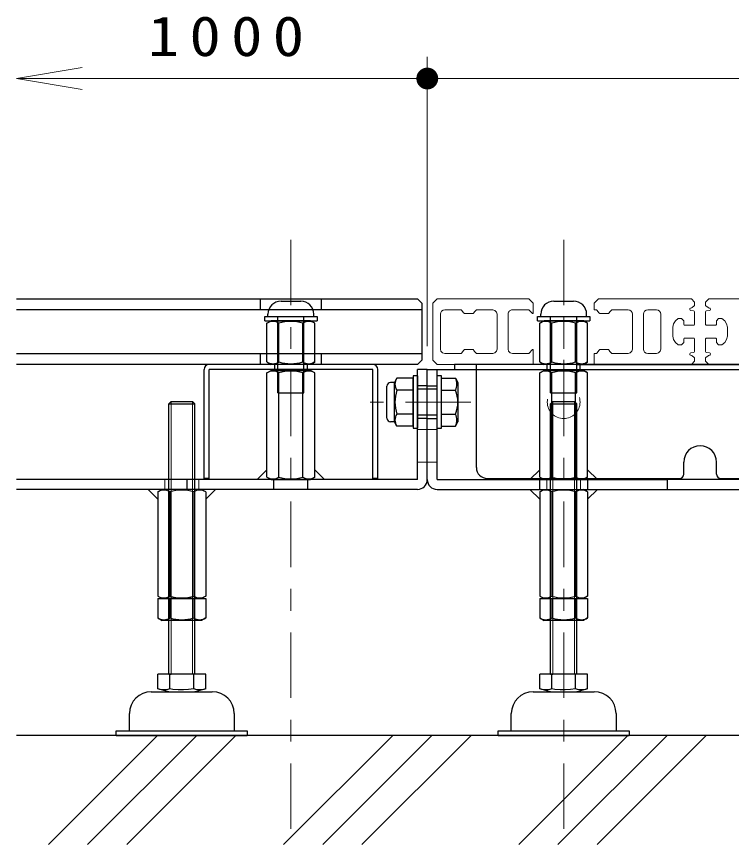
# Model space of a CAD drawing. Units: millimetres on the paper. Extents: x -385 to 0, y -594 to 267.
# Drawn here: x -170.51 to -137.75, y -197.78 to -159.84 of the extents above; entities that cross this region are included whole.
import ezdxf

# ---------------------------------------------------------------- set-up
doc = ezdxf.new("R2010")
doc.units = ezdxf.units.MM
doc.linetypes.add('USER1', pattern=[4.5, 2.5, -2])
doc.linetypes.add('USER2', pattern=[6, 3, -1, 1, -1])
doc.layers.add('1_10', color=7, linetype='Continuous', lineweight=25)
doc.styles.add('ＭＳ ゴシック', font='')
doc.styles.get('ＭＳ ゴシック').set_extended_font_data('MS Gothic')

# ---------------------------------------------------------------- blocks, each defined once
blk = doc.blocks.new('open_arrow')
at = {"color": 0, "linetype": 'Continuous', "lineweight": -2}
blk.add_lwpolyline([(7.5, 1.25), (0, 0), (7.5, -1.25)], dxfattribs=at)
blk = doc.blocks.new('filled_dot')
at = {"color": 0, "linetype": 'Continuous', "lineweight": -2, "const_width": 1.25}
blk.add_lwpolyline([(-0.625, 0, 1), (0.625, 0, 1)], format="xyb", close=True, dxfattribs=at)

msp = doc.modelspace()

# ---------------------------------------------------------------- linework, layer by layer
at = {"layer": '1_10', "lineweight": 13}
for p, q in [((-151.687, -174.954), (-151.687, -161.684)), ((-170.507, -162.684), (-151.687, -162.684)), ((-151.687, -162.684), (-51.687, -162.684)), ((-169.047, -197.784), (-164.047, -192.784)), ((-167.251, -197.784), (-162.251, -192.784)), ((-165.455, -197.784), (-160.455, -192.784)), ((-158.271, -197.784), (-153.271, -192.784)), ((-156.475, -197.784), (-151.475, -192.784)), ((-154.679, -197.784), (-149.679, -192.784)), ((-147.495, -197.784), (-142.495, -192.784)), ((-145.699, -197.784), (-140.699, -192.784)), ((-143.902, -197.784), (-138.902, -192.784))]:
    msp.add_line(p, q, dxfattribs=at)
at = {"layer": '1_10', "linetype": 'USER2', "lineweight": 13}
for p, q in [((-157.937, -197.071), (-157.937, -169.442)), ((-145.437, -197.071), (-145.437, -169.442)), ((-145.437, -178.568), (-145.437, -171.361)), ((-149.691, -177.514), (-154.312, -177.514))]:
    msp.add_line(p, q, dxfattribs=at)
at = {"layer": '1_10', "color": 40}
for p, q in [((-170.507, -172.784), (-152.137, -172.784)), ((-163.737, -172.784), (-152.137, -172.784)), ((-159.337, -173.284), (-159.337, -172.784)), ((-156.537, -173.284), (-156.537, -172.784)), ((-152.137, -172.784), (-151.937, -172.984)), ((-152.137, -172.784), (-151.937, -172.984)), ((-151.937, -172.984), (-151.937, -174.034)), ((-151.937, -172.984), (-151.937, -175.584)), ((-151.937, -173.284), (-170.507, -173.284)), ((-170.507, -175.284), (-151.937, -175.284)), ((-159.337, -175.784), (-159.337, -175.284)), ((-156.537, -175.784), (-156.537, -175.284)), ((-151.937, -175.584), (-152.137, -175.784)), ((-151.937, -175.584), (-152.137, -175.784)), ((-152.137, -175.784), (-170.507, -175.784)), ((-152.137, -175.784), (-163.737, -175.784))]:
    msp.add_line(p, q, dxfattribs=at)
at = {"layer": '1_10'}
for p, q in [((-158.387, -172.884), (-157.487, -172.884)), ((-145.887, -172.884), (-144.987, -172.884)), ((-159.137, -173.784), (-159.137, -173.584)), ((-159.137, -173.584), (-156.737, -173.584)), ((-158.987, -173.584), (-158.987, -173.484)), ((-158.987, -173.584), (-156.887, -173.584)), ((-158.537, -177.084), (-158.537, -173.584)), ((-157.337, -177.084), (-157.337, -173.584)), ((-156.887, -173.584), (-156.887, -173.484)), ((-156.737, -173.584), (-156.737, -173.784)), ((-146.637, -173.784), (-146.637, -173.584)), ((-146.637, -173.584), (-144.237, -173.584)), ((-146.487, -173.584), (-146.487, -173.484)), ((-146.487, -173.584), (-144.387, -173.584)), ((-146.037, -177.084), (-146.037, -173.584)), ((-144.837, -177.084), (-144.837, -173.584)), ((-144.387, -173.584), (-144.387, -173.484)), ((-144.237, -173.584), (-144.237, -173.784)), ((-159.137, -173.784), (-156.737, -173.784)), ((-159.034, -173.898), (-158.837, -173.784)), ((-159.034, -175.67), (-159.034, -173.898)), ((-157.037, -173.784), (-158.837, -173.784)), ((-158.486, -175.67), (-158.486, -173.898)), ((-157.389, -175.67), (-157.389, -173.898)), ((-156.84, -173.898), (-157.037, -173.784)), ((-156.84, -175.67), (-156.84, -173.898)), ((-146.637, -173.784), (-144.237, -173.784)), ((-146.534, -173.898), (-146.337, -173.784)), ((-146.534, -175.67), (-146.534, -173.898)), ((-144.537, -173.784), (-146.337, -173.784)), ((-145.986, -175.67), (-145.986, -173.898)), ((-144.889, -175.67), (-144.889, -173.898)), ((-144.34, -173.898), (-144.537, -173.784)), ((-144.34, -175.67), (-144.34, -173.898)), ((-161.917, -181.014), (-161.917, -176.014)), ((-154.187, -175.784), (-161.687, -175.784)), ((-161.687, -181.014), (-161.687, -176.014)), ((-154.187, -176.014), (-161.687, -176.014)), ((-159.034, -175.67), (-158.837, -175.784)), ((-157.037, -175.784), (-158.837, -175.784)), ((-158.687, -175.784), (-158.687, -176.014)), ((-157.187, -175.784), (-157.187, -176.014)), ((-156.84, -175.67), (-157.037, -175.784)), ((-154.187, -181.014), (-154.187, -176.014)), ((-153.957, -181.014), (-153.957, -176.014)), ((-152.137, -181.064), (-152.137, -176.014)), ((-151.687, -176.014), (-152.137, -176.014)), ((-151.687, -181.064), (-151.687, -176.014)), ((-151.687, -181.064), (-151.687, -176.014)), ((-151.687, -176.014), (-151.237, -176.014)), ((-151.237, -181.064), (-151.237, -176.014)), ((-150.437, -175.784), (-150.437, -176.014)), ((-150.437, -176.014), (-149.437, -176.014)), ((-146.534, -175.67), (-146.337, -175.784)), ((-144.537, -175.784), (-146.337, -175.784)), ((-146.187, -176.014), (-146.187, -175.784)), ((-144.837, -175.784), (-101.687, -175.784)), ((-144.687, -176.014), (-144.687, -175.784)), ((-144.34, -175.67), (-144.537, -175.784)), ((-159.034, -176.178), (-158.837, -176.064)), ((-159.034, -180.95), (-159.034, -176.178)), ((-158.837, -176.064), (-157.037, -176.064)), ((-158.486, -180.95), (-158.486, -176.178)), ((-157.389, -180.95), (-157.389, -176.178)), ((-156.84, -176.178), (-157.037, -176.064)), ((-156.84, -180.95), (-156.84, -176.178)), ((-153.083, -176.417), (-153.197, -176.614)), ((-152.337, -176.417), (-153.083, -176.417)), ((-152.137, -176.314), (-152.337, -176.314)), ((-152.337, -176.314), (-152.337, -178.714)), ((-152.337, -178.611), (-152.337, -176.417)), ((-152.137, -176.314), (-152.137, -178.714)), ((-151.037, -176.314), (-151.237, -176.314)), ((-151.237, -178.714), (-151.237, -176.314)), ((-151.037, -178.714), (-151.037, -176.314)), ((-151.037, -176.417), (-150.401, -176.417)), ((-150.401, -176.417), (-150.287, -176.614)), ((-146.534, -176.178), (-146.337, -176.064)), ((-146.534, -180.95), (-146.534, -176.178)), ((-146.337, -176.064), (-144.537, -176.064)), ((-145.986, -180.95), (-145.986, -176.178)), ((-144.889, -180.95), (-144.889, -176.178)), ((-144.34, -176.178), (-144.537, -176.064)), ((-144.34, -180.95), (-144.34, -176.178)), ((-153.537, -178.244), (-153.537, -176.784)), ((-153.197, -176.614), (-153.367, -176.614)), ((-153.197, -178.414), (-153.197, -176.614)), ((-151.687, -176.764), (-152.137, -176.764)), ((-151.687, -176.764), (-151.237, -176.764)), ((-150.287, -176.614), (-150.287, -178.414)), ((-158.537, -177.084), (-157.337, -177.084)), ((-153.537, -178.114), (-153.537, -176.914)), ((-152.337, -176.966), (-153.083, -176.966)), ((-151.237, -176.914), (-152.137, -176.914)), ((-151.037, -176.966), (-150.401, -176.966)), ((-146.037, -177.084), (-144.837, -177.084)), ((-152.337, -178.063), (-153.083, -178.063)), ((-151.237, -178.114), (-152.137, -178.114)), ((-151.687, -178.264), (-152.137, -178.264)), ((-151.687, -178.264), (-151.237, -178.264)), ((-151.037, -178.063), (-150.401, -178.063)), ((-153.197, -178.414), (-153.367, -178.414)), ((-153.083, -178.611), (-153.197, -178.414)), ((-152.337, -178.611), (-153.083, -178.611)), ((-151.037, -178.611), (-150.401, -178.611)), ((-150.401, -178.611), (-150.287, -178.414)), ((-152.337, -178.714), (-152.137, -178.714)), ((-151.237, -178.714), (-151.037, -178.714)), ((-159.034, -180.614), (-159.484, -181.064)), ((-159.034, -180.95), (-158.837, -181.064)), ((-156.84, -180.95), (-157.037, -181.064)), ((-156.84, -180.614), (-156.39, -181.064)), ((-146.534, -180.614), (-146.984, -181.064)), ((-146.534, -180.95), (-146.337, -181.064)), ((-144.34, -180.95), (-144.537, -181.064)), ((-144.34, -180.614), (-143.89, -181.064)), ((-162.687, -181.514), (-162.687, -181.064)), ((-152.137, -181.064), (-162.687, -181.064)), ((-161.687, -181.014), (-161.917, -181.014)), ((-158.837, -181.064), (-157.037, -181.064)), ((-158.712, -181.514), (-158.712, -181.064)), ((-157.162, -181.514), (-157.162, -181.064)), ((-153.957, -181.014), (-154.187, -181.014)), ((-151.237, -181.064), (-140.687, -181.064)), ((-146.537, -181.514), (-146.537, -181.064)), ((-146.337, -181.064), (-144.537, -181.064)), ((-144.337, -181.514), (-144.337, -181.064)), ((-140.687, -181.514), (-140.687, -181.064)), ((-164.034, -181.964), (-164.484, -181.514)), ((-164.034, -181.628), (-163.837, -181.514)), ((-164.034, -181.628), (-164.034, -186.4)), ((-162.037, -181.514), (-163.837, -181.514)), ((-163.486, -181.628), (-163.486, -186.4)), ((-152.137, -181.514), (-162.687, -181.514)), ((-162.389, -181.628), (-162.389, -186.4)), ((-161.84, -181.628), (-162.037, -181.514)), ((-161.84, -181.964), (-161.39, -181.514)), ((-161.84, -181.628), (-161.84, -186.4)), ((-151.237, -181.514), (-140.687, -181.514)), ((-146.534, -181.964), (-146.984, -181.514)), ((-146.534, -181.628), (-146.337, -181.514)), ((-146.534, -181.628), (-146.534, -186.4)), ((-146.337, -181.514), (-144.537, -181.514)), ((-145.986, -181.628), (-145.986, -186.4)), ((-144.889, -181.628), (-144.889, -186.4)), ((-144.34, -181.628), (-144.537, -181.514)), ((-144.34, -181.964), (-143.89, -181.514)), ((-144.34, -181.628), (-144.34, -186.4)), ((-164.034, -186.4), (-163.837, -186.514)), ((-164.034, -186.514), (-164.034, -187.4)), ((-164.034, -186.514), (-161.84, -186.514)), ((-162.037, -186.514), (-163.837, -186.514)), ((-163.486, -186.514), (-163.486, -187.4)), ((-162.389, -186.514), (-162.389, -187.4)), ((-161.84, -186.4), (-162.037, -186.514)), ((-161.84, -186.514), (-161.84, -187.4)), ((-146.534, -186.4), (-146.337, -186.514)), ((-146.534, -186.514), (-146.534, -187.4)), ((-146.534, -186.514), (-144.34, -186.514)), ((-146.337, -186.514), (-144.537, -186.514)), ((-145.986, -186.514), (-145.986, -187.4)), ((-144.889, -186.514), (-144.889, -187.4)), ((-144.34, -186.4), (-144.537, -186.514)), ((-144.34, -186.514), (-144.34, -187.4)), ((-164.034, -187.4), (-163.837, -187.514)), ((-161.84, -187.4), (-162.037, -187.514)), ((-146.534, -187.4), (-146.337, -187.514)), ((-144.34, -187.4), (-144.537, -187.514)), ((-162.037, -187.514), (-163.837, -187.514)), ((-144.537, -187.514), (-146.337, -187.514)), ((-30.687, -192.784), (-170.507, -192.784))]:
    msp.add_line(p, q, dxfattribs=at)
at = {"layer": '1_10', "color": 40, "lineweight": 13}
for p, q in [((-151.237, -172.784), (-151.437, -172.984)), ((-151.437, -172.984), (-151.437, -175.584)), ((-147.037, -172.784), (-151.237, -172.784)), ((-147.037, -172.784), (-146.837, -172.984)), ((-146.837, -173.459), (-146.837, -172.984)), ((-144.037, -172.984), (-143.837, -172.784)), ((-144.037, -173.284), (-144.037, -172.984)), ((-139.587, -172.784), (-143.837, -172.784)), ((-143.937, -173.284), (-144.037, -173.284)), ((-146.862, -173.459), (-146.837, -173.459)), ((-146.862, -175.109), (-147.037, -175.284)), ((-146.862, -175.109), (-146.837, -175.109)), ((-146.837, -175.784), (-146.837, -175.109)), ((-144.037, -175.784), (-144.037, -175.284)), ((-143.937, -175.284), (-144.037, -175.284)), ((-151.237, -175.784), (-151.437, -175.584)), ((-151.237, -175.784), (-146.837, -175.784)), ((-144.037, -175.784), (-139.587, -175.784))]:
    msp.add_line(p, q, dxfattribs=at)
at = {"layer": '1_10', "color": 60}
for p, q in [((-151.237, -176.014), (-52.137, -176.014)), ((-162.687, -181.064), (-170.507, -181.064)), ((-62.687, -181.064), (-140.687, -181.064)), ((-162.687, -181.514), (-170.507, -181.514)), ((-140.687, -181.514), (-62.687, -181.514))]:
    msp.add_line(p, q, dxfattribs=at)
at = {"layer": '1_10', "color": 190}
for p, q in [((-52.937, -175.784), (-150.437, -175.784)), ((-150.437, -176.014), (-52.937, -176.014)), ((-149.437, -180.514), (-149.437, -175.784)), ((-139.937, -180.814), (-139.937, -180.264)), ((-138.437, -180.814), (-138.437, -180.264)), ((-148.937, -181.014), (-140.137, -181.014)), ((-138.237, -181.014), (-65.137, -181.014))]:
    msp.add_line(p, q, dxfattribs=at)
at = {"layer": '1_10', "color": 190, "linetype": 'USER1', "lineweight": 13}
msp.add_line((-52.937, -176.014), (-150.437, -176.014), dxfattribs=at)
at = {"layer": '1_10', "color": 4}
for p, q in [((-163.537, -177.591), (-163.43, -177.484)), ((-163.43, -177.484), (-162.445, -177.484)), ((-162.445, -177.484), (-162.337, -177.591)), ((-146.037, -177.591), (-145.93, -177.484)), ((-145.93, -177.484), (-144.945, -177.484)), ((-144.945, -177.484), (-144.837, -177.591)), ((-163.537, -177.591), (-162.337, -177.591)), ((-163.537, -189.984), (-163.537, -177.591)), ((-162.337, -189.984), (-162.337, -177.591)), ((-146.037, -177.591), (-144.837, -177.591)), ((-146.037, -189.984), (-146.037, -177.591)), ((-144.837, -189.984), (-144.837, -177.591)), ((-164.034, -190.66), (-164.034, -189.984)), ((-161.84, -189.984), (-164.034, -189.984)), ((-163.537, -189.984), (-163.43, -189.984)), ((-163.486, -190.66), (-163.486, -189.984)), ((-162.337, -189.984), (-162.445, -189.984)), ((-162.389, -190.66), (-162.389, -189.984)), ((-161.84, -190.66), (-161.84, -189.984)), ((-146.534, -190.66), (-146.534, -189.984)), ((-144.34, -189.984), (-146.534, -189.984)), ((-146.037, -189.984), (-145.93, -189.984)), ((-145.986, -190.66), (-145.986, -189.984)), ((-144.837, -189.984), (-144.945, -189.984)), ((-144.889, -190.66), (-144.889, -189.984)), ((-144.34, -190.66), (-144.34, -189.984)), ((-164.337, -190.784), (-161.537, -190.784)), ((-163.537, -190.784), (-164.034, -190.66)), ((-161.84, -190.66), (-162.337, -190.784)), ((-146.837, -190.784), (-144.037, -190.784)), ((-146.037, -190.784), (-146.534, -190.66)), ((-144.34, -190.66), (-144.837, -190.784)), ((-165.337, -192.584), (-165.337, -191.784)), ((-160.537, -191.784), (-160.537, -192.584)), ((-147.837, -192.584), (-147.837, -191.784)), ((-143.037, -191.784), (-143.037, -192.584)), ((-165.937, -192.584), (-159.937, -192.584)), ((-165.937, -192.784), (-165.937, -192.584)), ((-159.937, -192.584), (-159.937, -192.784)), ((-148.437, -192.584), (-142.437, -192.584)), ((-148.437, -192.784), (-148.437, -192.584)), ((-142.437, -192.584), (-142.437, -192.784)), ((-165.937, -192.784), (-159.937, -192.784)), ((-148.437, -192.784), (-142.437, -192.784))]:
    msp.add_line(p, q, dxfattribs=at)
at = {"layer": '1_10', "color": 4, "lineweight": 13}
for p, q in [((-163.43, -189.984), (-163.43, -177.484)), ((-162.445, -189.984), (-162.445, -177.484)), ((-145.93, -189.984), (-145.93, -177.484)), ((-144.945, -189.984), (-144.945, -177.484))]:
    msp.add_line(p, q, dxfattribs=at)
at = {"layer": '1_10', "linetype": 'USER1', "lineweight": 13}
for p, q in [((-151.687, -178.764), (-152.137, -178.764)), ((-151.687, -178.764), (-151.237, -178.764)), ((-151.687, -180.264), (-152.137, -180.264)), ((-151.687, -180.264), (-151.237, -180.264)), ((-163.712, -181.064), (-163.712, -181.514)), ((-162.162, -181.064), (-162.162, -181.514)), ((-158.712, -181.514), (-158.712, -181.064)), ((-157.162, -181.514), (-157.162, -181.064)), ((-146.212, -181.514), (-146.212, -181.064)), ((-146.212, -181.064), (-146.212, -181.514)), ((-144.662, -181.514), (-144.662, -181.064)), ((-144.662, -181.064), (-144.662, -181.514))]:
    msp.add_line(p, q, dxfattribs=at)
at = {"layer": '1_10', "color": 40, "lineweight": 13}
for points in [[(-139.587, -175.784), (-139.437, -175.634), (-139.437, -175.508), (-139.442, -175.486), (-139.456, -175.469), (-139.554, -175.39), (-139.563, -175.385), (-139.572, -175.381), (-139.626, -175.365), (-139.652, -175.347), (-139.662, -175.316), (-139.662, -175.301), (-139.649, -175.266), (-139.616, -175.25), (-139.483, -175.238), (-139.451, -175.222), (-139.437, -175.188), (-139.437, -174.609), (-139.462, -174.584), (-139.912, -174.584), (-139.937, -174.609), (-139.937, -174.784), (-140.037, -174.884), (-140.187, -174.884), (-140.316, -174.783), (-140.403, -174.644), (-140.437, -174.484), (-140.437, -174.084), (-140.403, -173.924), (-140.316, -173.785), (-140.187, -173.684), (-140.037, -173.684), (-139.937, -173.784), (-139.937, -173.959), (-139.912, -173.984), (-139.462, -173.984), (-139.437, -173.959), (-139.437, -173.381), (-139.451, -173.346), (-139.483, -173.33), (-139.616, -173.318), (-139.649, -173.302), (-139.662, -173.268), (-139.662, -173.252), (-139.652, -173.222), (-139.626, -173.203), (-139.572, -173.187), (-139.563, -173.183), (-139.554, -173.178), (-139.456, -173.099), (-139.442, -173.082), (-139.437, -173.06), (-139.437, -172.934), (-139.587, -172.784)], [(-124.587, -172.784), (-138.787, -172.784), (-138.937, -172.934), (-138.937, -173.06), (-138.932, -173.082), (-138.918, -173.099), (-138.82, -173.178), (-138.812, -173.183), (-138.803, -173.187), (-138.748, -173.203), (-138.722, -173.222), (-138.712, -173.252), (-138.712, -173.268), (-138.726, -173.302), (-138.759, -173.318), (-138.891, -173.33), (-138.924, -173.346), (-138.937, -173.381), (-138.937, -173.959), (-138.912, -173.984), (-138.462, -173.984), (-138.437, -173.959), (-138.437, -173.784), (-138.337, -173.684), (-138.187, -173.684), (-138.058, -173.785), (-137.971, -173.924), (-137.937, -174.084), (-137.937, -174.484), (-137.971, -174.644), (-138.058, -174.783), (-138.187, -174.884), (-138.337, -174.884), (-138.437, -174.784), (-138.437, -174.609), (-138.462, -174.584), (-138.912, -174.584), (-138.937, -174.609), (-138.937, -175.188), (-138.924, -175.222), (-138.891, -175.238), (-138.759, -175.25), (-138.726, -175.266), (-138.712, -175.301), (-138.712, -175.316), (-138.722, -175.347), (-138.748, -175.365), (-138.803, -175.381), (-138.812, -175.385), (-138.82, -175.39), (-138.918, -175.469), (-138.932, -175.486), (-138.937, -175.508), (-138.937, -175.634), (-138.787, -175.784), (-124.587, -175.784)], [(-147.037, -175.284), (-147.787, -175.284), (-147.887, -175.257), (-147.96, -175.184), (-147.987, -175.084), (-147.987, -173.484), (-147.984, -173.449), (-147.975, -173.416), (-147.96, -173.384), (-147.94, -173.355), (-147.916, -173.331), (-147.887, -173.311), (-147.856, -173.296), (-147.822, -173.287), (-147.787, -173.284), (-147.037, -173.284), (-146.862, -173.459)], [(-143.937, -173.284), (-143.837, -173.384), (-143.837, -173.409), (-143.787, -173.459), (-143.387, -173.459), (-143.337, -173.409), (-143.337, -173.384), (-143.237, -173.284), (-142.487, -173.284), (-142.411, -173.299), (-142.346, -173.343), (-142.302, -173.407), (-142.287, -173.484), (-142.287, -175.084)], [(-142.287, -175.084), (-142.314, -175.184), (-142.387, -175.257), (-142.487, -175.284), (-143.237, -175.284), (-143.337, -175.184), (-143.337, -175.159), (-143.387, -175.109), (-143.787, -175.109), (-143.837, -175.159), (-143.837, -175.184), (-143.937, -175.284)]]:
    msp.add_lwpolyline(points, dxfattribs=at)
for points in [[(-149.587, -173.459), (-149.537, -173.409), (-149.537, -173.384), (-149.437, -173.284), (-148.687, -173.284), (-148.587, -173.311), (-148.514, -173.384), (-148.487, -173.484), (-148.487, -175.084), (-148.514, -175.184), (-148.587, -175.257), (-148.687, -175.284), (-149.437, -175.284), (-149.537, -175.184), (-149.537, -175.159), (-149.587, -175.109), (-149.987, -175.109), (-150.037, -175.159), (-150.037, -175.184), (-150.137, -175.284), (-150.887, -175.284), (-150.987, -175.257), (-151.06, -175.184), (-151.087, -175.084), (-151.087, -173.484), (-151.072, -173.407), (-151.029, -173.343), (-150.964, -173.299), (-150.887, -173.284), (-150.137, -173.284), (-150.037, -173.384), (-150.037, -173.409), (-149.987, -173.459)], [(-141.587, -173.284), (-141.187, -173.284), (-141.111, -173.299), (-141.046, -173.343), (-141.002, -173.407), (-140.987, -173.484), (-140.987, -175.084), (-141.014, -175.184), (-141.087, -175.257), (-141.187, -175.284), (-141.587, -175.284), (-141.664, -175.269), (-141.729, -175.225), (-141.772, -175.161), (-141.787, -175.084), (-141.787, -173.484), (-141.772, -173.407), (-141.729, -173.343), (-141.664, -173.299)]]:
    msp.add_lwpolyline(points, close=True, dxfattribs=at)
at = {"layer": '1_10', "color": 4}
for points in [[(-163.486, -190.66), (-163.576, -190.68), (-163.667, -190.692), (-163.758, -190.697), (-163.85, -190.693), (-163.942, -190.68), (-164.034, -190.66)], [(-162.389, -190.66), (-162.626, -190.685), (-162.863, -190.696), (-163.105, -190.693), (-163.345, -190.676), (-163.486, -190.66)], [(-161.84, -190.66), (-161.931, -190.68), (-162.021, -190.692), (-162.112, -190.697), (-162.205, -190.693), (-162.297, -190.68), (-162.389, -190.66)], [(-145.986, -190.66), (-146.076, -190.68), (-146.167, -190.692), (-146.258, -190.697), (-146.35, -190.693), (-146.442, -190.68), (-146.534, -190.66)], [(-144.889, -190.66), (-145.126, -190.685), (-145.363, -190.696), (-145.605, -190.693), (-145.845, -190.676), (-145.986, -190.66)], [(-144.34, -190.66), (-144.431, -190.68), (-144.521, -190.692), (-144.612, -190.697), (-144.705, -190.693), (-144.797, -190.68), (-144.889, -190.66)]]:
    msp.add_lwpolyline(points, dxfattribs=at)
at = {"layer": '1_10', "color": 60, "linetype": 'USER1', "lineweight": 13}
msp.add_circle((-145.437, -177.514), 0.75, dxfattribs=at)
at = {"layer": '1_10'}
for centre, radius, start, end in [((-158.387, -173.484), 0.6, 90, 180), ((-157.487, -173.484), 0.6, 0, 90), ((-145.887, -173.484), 0.6, 90, 180), ((-144.987, -173.484), 0.6, 0, 90), ((-158.76, -174.299), 0.486, 55.6159, 124.3841), ((-157.937, -175.628), 1.815, 72.4121, 107.5879), ((-157.114, -174.299), 0.486, 55.6159, 124.3841), ((-146.26, -174.299), 0.486, 55.6159, 124.3841), ((-145.437, -175.628), 1.815, 72.4121, 107.5879), ((-144.614, -174.299), 0.486, 55.6159, 124.3841), ((-161.687, -176.014), 0.23, 90, 180), ((-158.76, -175.27), 0.486, 235.6159, 304.3841), ((-157.937, -173.94), 1.815, 252.4121, 287.5879), ((-157.114, -175.27), 0.486, 235.6159, 304.3841), ((-154.187, -176.014), 0.23, 0, 90), ((-146.26, -175.27), 0.486, 235.6159, 304.3841), ((-145.437, -173.94), 1.815, 252.4121, 287.5879), ((-144.614, -175.27), 0.486, 235.6159, 304.3841), ((-158.76, -176.579), 0.486, 55.6159, 124.3841), ((-157.937, -177.908), 1.815, 72.4121, 107.5879), ((-157.114, -176.579), 0.486, 55.6159, 124.3841), ((-152.683, -176.691), 0.486, 145.6159, 214.3841), ((-150.876, -176.691), 0.548, 330, 30), ((-146.26, -176.579), 0.486, 55.6159, 124.3841), ((-145.437, -177.908), 1.815, 72.4121, 107.5879), ((-144.614, -176.579), 0.486, 55.6159, 124.3841), ((-153.367, -176.784), 0.17, 90, 180), ((-151.353, -177.514), 1.815, 162.4121, 197.5879), ((-151.667, -177.514), 1.38, 336.5735, 23.4265), ((-153.367, -178.244), 0.17, 180, 270), ((-152.683, -178.337), 0.486, 145.6159, 214.3841), ((-150.876, -178.337), 0.548, 330, 30), ((-158.76, -180.55), 0.486, 235.6159, 304.3841), ((-157.937, -179.22), 1.815, 252.4121, 287.5879), ((-157.114, -180.55), 0.486, 235.6159, 304.3841), ((-146.26, -180.55), 0.486, 235.6159, 304.3841), ((-145.437, -179.22), 1.815, 252.4121, 287.5879), ((-144.614, -180.55), 0.486, 235.6159, 304.3841), ((-152.137, -181.064), 0.45, 270, 0), ((-151.237, -181.064), 0.45, 180, 270), ((-163.76, -182.029), 0.486, 55.6159, 124.3841), ((-162.937, -183.358), 1.815, 72.4121, 107.5879), ((-162.114, -182.029), 0.486, 55.6159, 124.3841), ((-146.26, -182.029), 0.486, 55.6159, 124.3841), ((-145.437, -183.358), 1.815, 72.4121, 107.5879), ((-144.614, -182.029), 0.486, 55.6159, 124.3841), ((-163.76, -186), 0.486, 235.6159, 304.3841), ((-162.937, -184.67), 1.815, 252.4121, 287.5879), ((-162.114, -186), 0.486, 235.6159, 304.3841), ((-146.26, -186), 0.486, 235.6159, 304.3841), ((-145.437, -184.67), 1.815, 252.4121, 287.5879), ((-144.614, -186), 0.486, 235.6159, 304.3841), ((-163.76, -187), 0.486, 235.6159, 304.3841), ((-162.937, -185.67), 1.815, 252.4121, 287.5879), ((-162.114, -187), 0.486, 235.6159, 304.3841), ((-146.26, -187), 0.486, 235.6159, 304.3841), ((-145.437, -185.67), 1.815, 252.4121, 287.5879), ((-144.614, -187), 0.486, 235.6159, 304.3841)]:
    msp.add_arc(centre, radius, start, end, dxfattribs=at)
at = {"layer": '1_10', "color": 190}
for centre, radius, start, end in [((-139.187, -180.264), 0.75, 0, 180), ((-148.937, -180.514), 0.5, 180, 270), ((-140.137, -180.814), 0.2, 270, 0), ((-138.237, -180.814), 0.2, 180, 270)]:
    msp.add_arc(centre, radius, start, end, dxfattribs=at)
at = {"layer": '1_10', "color": 4}
for centre, start, end in [((-164.337, -191.784), 90, 180), ((-161.537, -191.784), 0, 90), ((-146.837, -191.784), 90, 180), ((-144.037, -191.784), 0, 90)]:
    msp.add_arc(centre, 1, start, end, dxfattribs=at)

# ---------------------------------------------------------------- block references
at = {"layer": '1_10', "lineweight": 13, "xscale": 0.4, "yscale": 0.4}
for name, p in [('open_arrow', (-170.507, -162.684)), ('filled_dot', (-151.687, -162.684))]:
    msp.add_blockref(name, p, dxfattribs=at)
at = {"layer": '1_10', "lineweight": 13, "xscale": 0.4, "yscale": 0.4, "rotation": 180}
msp.add_blockref('filled_dot', (-151.687, -162.684), dxfattribs=at)

# ---------------------------------------------------------------- texts
at = {"layer": '1_10', "insert": (-160.676, -161.684), "char_height": 1.833, "attachment_point": 8, "style": 'ＭＳ ゴシック'}
msp.add_mtext('\\T1.33;\\W1.15;1000', dxfattribs=at)

doc.saveas('drawing.dxf')
